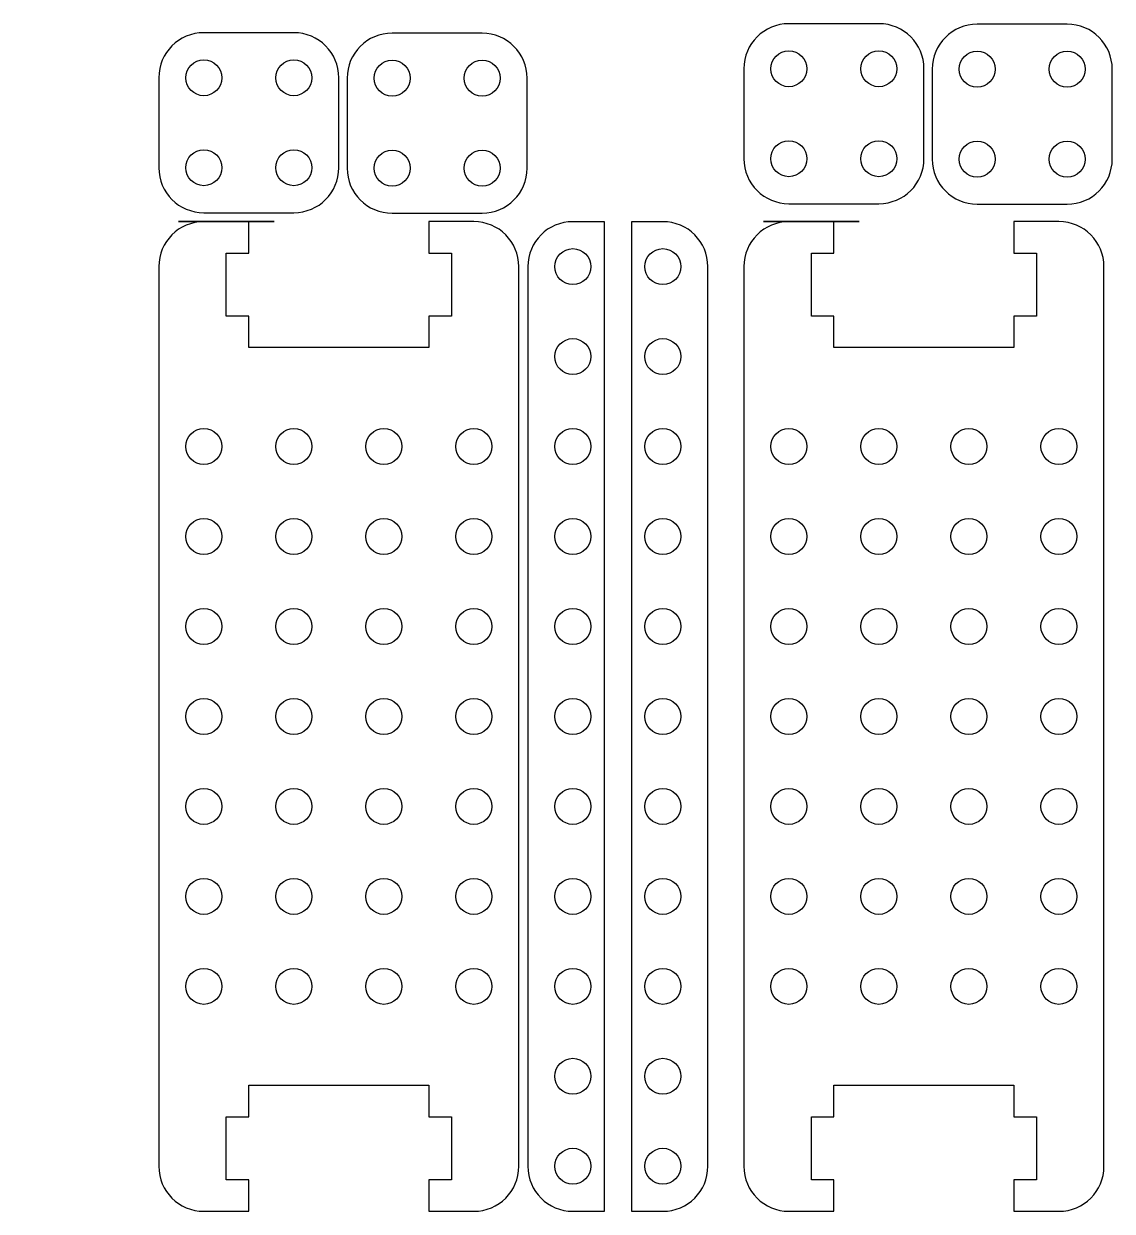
# Model space of a CAD drawing. Extents: x -15 to 771, y 0 to 274.
# Drawn here: x -15 to 105.9, y 0 to 132 of the extents above; entities that cross this region are included whole.
import ezdxf

# ---------------------------------------------------------------- set-up
doc = ezdxf.new("R2010")
doc.units = 0
doc.layers.add('Layer_1', color=7, linetype='CONTINUOUS')

msp = doc.modelspace()

# ---------------------------------------------------------------- linework, layer by layer
at = {"layer": 'Layer_1', "color": 7}
for points in [[(15.000024, 130.999997), (5.00001, 131.000008)], [(35.920353, 130.948153), (25.920339, 130.948164)], [(80.000012, 131.999998), (69.999998, 132.000009)], [(100.920364, 131.948154), (90.92035, 131.948165)], [(65.000011, 127.000002), (65.000008, 117.000008)], [(72.000011, 126.999993), (72.000011, 126.999993)], [(82.000014, 126.999993), (82.000014, 126.999993)], [(85.000013, 122.000026), (85.000013, 127.000002)], [(85.920363, 126.948158), (85.920363, 116.948164)], [(92.920366, 126.948149), (92.920366, 126.948149)], [(102.920366, 126.948149), (102.920366, 126.948149)], [(105.920365, 121.948182), (105.920365, 126.948158)], [(0.000023, 126.000001), (0.00002, 116.000007)], [(7.000023, 125.999992), (7.000023, 125.999992)], [(17.000025, 125.999992), (17.000025, 125.999992)], [(20.000025, 121.000026), (20.000025, 126.000001)], [(20.920352, 125.948157), (20.920352, 115.948163)], [(27.920355, 125.948148), (27.920355, 125.948148)], [(37.920354, 125.948148), (37.920354, 125.948148)], [(40.920354, 120.948181), (40.920354, 125.948157)], [(85.000013, 117.000036), (85.000013, 122.000026)], [(105.920365, 116.948192), (105.920365, 121.948182)], [(20.000025, 116.000036), (20.000025, 121.000026)], [(40.920354, 115.948191), (40.920354, 120.948181)], [(72.000011, 116.999993), (72.000011, 116.999993)], [(82.000011, 116.999993), (82.000011, 116.999993)], [(92.920363, 116.948149), (92.920363, 116.948149)], [(102.920366, 116.948149), (102.920366, 116.948149)], [(7.000023, 115.999992), (7.000023, 115.999992)], [(17.000023, 115.999992), (17.000023, 115.999992)], [(27.920352, 115.948148), (27.920352, 115.948148)], [(37.920354, 115.948148), (37.920354, 115.948148)], [(5.000007, 110.999989), (15.000024, 111.000017)], [(25.920339, 110.948145), (35.920353, 110.948173)], [(69.999995, 111.99999), (80.000012, 112.000018)], [(90.92035, 111.948146), (100.920364, 111.948174)], [(35.000012, 110.000017), (30.000011, 110.000017), (30.000011, 106.500009), (32.500011, 106.500009), (32.500011, 99.500004), (30.000011, 99.500004), (30.000011, 96.000002), (10.000011, 96.000002), (10.000011, 99.500004), (7.50001, 99.500004), (7.50001, 106.500009), (10.000014, 106.500009), (10.000011, 110.000017)], [(46.000001, 0.000005), (49.500031, 0.000005), (49.500031, 110.000002)], [(49.500031, 110.000002), (46.000015, 110.000002)], [(56.000004, 110.000002), (52.500025, 110.000002), (52.500025, 0.000005)], [(100.000012, 110.000017), (95.00001, 110.000017), (95.00001, 106.500009), (97.500011, 106.500009), (97.500011, 99.500004), (95.00001, 99.500004), (95.00001, 96.000002), (75.000011, 96.000002), (75.000011, 99.500004), (72.50001, 99.500004), (72.50001, 106.500009), (75.000014, 106.500009), (75.000011, 110.000017)], [(46.000019, 106.999995), (46.000019, 106.999995)], [(56.000019, 106.999995), (56.000019, 106.999995)], [(0.000014, 105.000001), (0, 4.999989)], [(40.000036, 4.999989), (40.000036, 105.000001)], [(41.000017, 105.000012), (41.000003, 4.999992)], [(61.000022, 4.999992), (61.000022, 105.000012)], [(65.000014, 105.000001), (65, 4.999989)], [(105.000036, 4.999989), (105.000036, 105.000001)], [(46.000019, 97.000015), (46.000019, 97.000015)], [(56.000019, 97.000015), (56.000019, 97.000015)], [(5.000016, 87.000006), (5.000016, 87.000006)], [(15.000016, 87.000006), (15.000016, 87.000006)], [(25.000016, 87.000003), (25.000016, 87.000003)], [(35.000016, 87.000003), (35.000016, 87.000003)], [(46.000019, 87.000006), (46.000019, 87.000006)], [(56.000019, 87.000006), (56.000019, 87.000006)], [(70.000016, 87.000006), (70.000016, 87.000006)], [(80.000016, 87.000006), (80.000016, 87.000006)], [(90.000016, 87.000003), (90.000016, 87.000003)], [(100.000015, 87.000003), (100.000015, 87.000003)], [(5.000016, 77.000004), (5.000016, 77.000004)], [(15.000016, 77.000004), (15.000016, 77.000004)], [(25.000016, 77.000001), (25.000016, 77.000001)], [(35.000016, 77.000001), (35.000016, 77.000001)], [(46.000019, 76.999998), (46.000019, 76.999998)], [(56.000019, 76.999998), (56.000019, 76.999998)], [(70.000016, 77.000004), (70.000016, 77.000004)], [(80.000016, 77.000004), (80.000016, 77.000004)], [(90.000016, 77.000001), (90.000016, 77.000001)], [(100.000015, 77.000001), (100.000015, 77.000001)], [(5.000016, 67.000004), (5.000016, 67.000004)], [(15.000016, 67.000004), (15.000016, 67.000004)], [(25.000016, 67.000001), (25.000016, 67.000001)], [(35.000016, 67.000001), (35.000016, 67.000001)], [(46.000019, 66.99999), (46.000019, 66.99999)], [(56.000019, 66.99999), (56.000019, 66.99999)], [(70.000016, 67.000004), (70.000016, 67.000004)], [(80.000016, 67.000004), (80.000016, 67.000004)], [(90.000016, 67.000001), (90.000016, 67.000001)], [(100.000015, 67.000001), (100.000015, 67.000001)], [(5.000016, 57.000004), (5.000016, 57.000004)], [(15.000016, 57.000004), (15.000016, 57.000004)], [(25.000016, 57.000001), (25.000016, 57.000001)], [(35.000016, 57.000001), (35.000016, 57.000001)], [(46.000019, 57.000004), (46.000019, 57.000004)], [(56.000019, 57.000004), (56.000019, 57.000004)], [(70.000016, 57.000004), (70.000016, 57.000004)], [(80.000016, 57.000004), (80.000016, 57.000004)], [(90.000016, 57.000001), (90.000016, 57.000001)], [(100.000015, 57.000001), (100.000015, 57.000001)], [(5.000016, 47.000004), (5.000016, 47.000004)], [(15.000016, 47.000004), (15.000016, 47.000004)], [(25.000016, 47.000002), (25.000016, 47.000002)], [(35.000016, 47.000002), (35.000016, 47.000002)], [(46.000019, 47.000004), (46.000019, 47.000004)], [(56.000019, 47.000004), (56.000019, 47.000004)], [(70.000016, 47.000004), (70.000016, 47.000004)], [(80.000016, 47.000004), (80.000016, 47.000004)], [(90.000016, 47.000002), (90.000016, 47.000002)], [(100.000015, 47.000002), (100.000015, 47.000002)], [(5.000016, 37.000005), (5.000016, 37.000005)], [(15.000016, 37.000005), (15.000016, 37.000005)], [(25.000016, 37.000002), (25.000016, 37.000002)], [(35.000016, 37.000002), (35.000016, 37.000002)], [(46.000019, 37.000005), (46.000019, 37.000005)], [(56.000019, 37.000005), (56.000019, 37.000005)], [(70.000016, 37.000005), (70.000016, 37.000005)], [(80.000016, 37.000005), (80.000016, 37.000005)], [(90.000016, 37.000002), (90.000016, 37.000002)], [(100.000015, 37.000002), (100.000015, 37.000002)], [(5.000016, 27.000008), (5.000016, 27.000008)], [(15.000016, 27.000008), (15.000016, 27.000008)], [(25.000016, 27.000008), (25.000016, 27.000008)], [(35.000016, 27.000008), (35.000016, 27.000008)], [(46.000019, 27.000008), (46.000019, 27.000008)], [(56.000019, 27.000008), (56.000019, 27.000008)], [(70.000016, 27.000008), (70.000016, 27.000008)], [(80.000016, 27.000008), (80.000016, 27.000008)], [(90.000016, 27.000008), (90.000016, 27.000008)], [(100.000015, 27.000008), (100.000015, 27.000008)], [(46.000019, 17.000008), (46.000019, 17.000008)], [(56.000019, 17.000008), (56.000019, 17.000008)], [(4.999998, 0.000002), (10.000011, 0.000002), (10.000014, 3.500003), (7.500013, 3.500003), (7.50001, 10.500004), (10.000014, 10.500004), (10.000014, 14.000002), (29.999988, 14.000002), (30.000011, 10.500004), (32.500011, 10.500004), (32.500011, 3.500003), (30.000011, 3.500003), (30.000016, 0.000002), (35.000012, 0.000002)], [(69.999998, 0.000002), (75.000011, 0.000002), (75.000014, 3.500003), (72.500013, 3.500003), (72.50001, 10.500004), (75.000014, 10.500004), (75.000014, 14.000002), (94.999988, 14.000002), (95.00001, 10.500004), (97.500011, 10.500004), (97.500011, 3.500003), (95.00001, 3.500003), (95.000016, 0.000002), (100.000012, 0.000002)], [(46.000019, 7.000008), (46.000019, 7.000008)], [(56.000019, 7.000008), (56.000019, 7.000008)], [(40.000036, 4.999989), (40.000036, 4.999989)], [(105.000036, 4.999989), (105.000036, 4.999989)], [(52.500025, 0.000005), (56.000004, 0.000005)]]:
    msp.add_lwpolyline(points, dxfattribs=at)
for points in [[(69.999998, 132.000009), (67.230001, 132.000012), (65.000011, 129.769994), (65.000011, 127.000002)], [(5.00001, 131.000008), (2.230013, 131.000011), (0.000023, 128.769993), (0.000023, 126.000001)], [(20.000025, 126.000001), (20.000025, 128.769982), (17.770021, 130.999994), (15.000024, 130.999997)], [(25.920339, 130.948164), (23.150342, 130.948167), (20.920352, 128.718149), (20.920352, 125.948157)], [(40.920354, 125.948157), (40.920354, 128.718137), (38.69035, 130.94815), (35.920353, 130.948153)], [(85.000013, 127.000002), (85.000013, 129.769982), (82.770009, 131.999995), (80.000012, 131.999998)], [(90.92035, 131.948165), (88.150353, 131.948168), (85.920363, 129.718149), (85.920363, 126.948158)], [(105.920365, 126.948158), (105.920365, 129.718138), (103.690361, 131.948151), (100.920364, 131.948154)], [(68.000011, 126.999993), (68.000011, 128.104563), (68.895442, 128.999993), (70.000011, 128.999993)], [(70.000011, 128.999993), (71.104581, 128.999993), (72.000011, 128.104563), (72.000011, 126.999993)], [(78.000014, 126.999993), (78.000014, 128.104563), (78.895444, 128.999993), (80.000014, 128.999993)], [(80.000014, 128.999993), (81.104583, 128.999993), (82.000014, 128.104563), (82.000014, 126.999993)], [(88.920366, 126.948149), (88.920366, 128.052718), (89.815796, 128.948148), (90.920366, 128.948148)], [(90.920366, 128.948148), (92.024935, 128.948148), (92.920366, 128.052718), (92.920366, 126.948149)], [(98.920365, 126.948149), (98.920365, 128.052718), (99.815796, 128.948148), (100.920366, 128.948148)], [(100.920366, 128.948148), (102.024935, 128.948148), (102.920366, 128.052718), (102.920366, 126.948149)], [(3.000023, 125.999992), (3.000023, 127.104562), (3.895453, 127.999992), (5.000023, 127.999992)], [(5.000023, 127.999992), (6.104592, 127.999992), (7.000023, 127.104562), (7.000023, 125.999992)], [(13.000025, 125.999992), (13.000025, 127.104562), (13.895456, 127.999992), (15.000025, 127.999992)], [(15.000025, 127.999992), (16.104595, 127.999992), (17.000025, 127.104562), (17.000025, 125.999992)], [(23.920355, 125.948148), (23.920355, 127.052718), (24.815785, 127.948148), (25.920355, 127.948148)], [(25.920355, 127.948148), (27.024924, 127.948148), (27.920355, 127.052718), (27.920355, 125.948148)], [(33.920354, 125.948148), (33.920354, 127.052718), (34.815785, 127.948148), (35.920354, 127.948148)], [(35.920354, 127.948148), (37.024924, 127.948148), (37.920354, 127.052718), (37.920354, 125.948148)], [(70.000011, 124.999993), (68.895442, 124.999993), (68.000011, 125.895423), (68.000011, 126.999993)], [(72.000011, 126.999993), (72.000011, 125.895423), (71.104581, 124.999993), (70.000011, 124.999993)], [(80.000014, 124.999993), (78.895444, 124.999993), (78.000014, 125.895423), (78.000014, 126.999993)], [(82.000014, 126.999993), (82.000014, 125.895423), (81.104583, 124.999993), (80.000014, 124.999993)], [(90.920366, 124.948149), (89.815796, 124.948149), (88.920366, 125.843579), (88.920366, 126.948149)], [(92.920366, 126.948149), (92.920366, 125.843579), (92.024935, 124.948149), (90.920366, 124.948149)], [(100.920366, 124.948149), (99.815796, 124.948149), (98.920365, 125.843579), (98.920365, 126.948149)], [(102.920366, 126.948149), (102.920366, 125.843579), (102.024935, 124.948149), (100.920366, 124.948149)], [(5.000023, 123.999992), (3.895453, 123.999992), (3.000023, 124.895422), (3.000023, 125.999992)], [(7.000023, 125.999992), (7.000023, 124.895422), (6.104592, 123.999992), (5.000023, 123.999992)], [(15.000025, 123.999992), (13.895456, 123.999992), (13.000025, 124.895422), (13.000025, 125.999992)], [(17.000025, 125.999992), (17.000025, 124.895422), (16.104595, 123.999992), (15.000025, 123.999992)], [(25.920355, 123.948148), (24.815785, 123.948148), (23.920355, 124.843578), (23.920355, 125.948148)], [(27.920355, 125.948148), (27.920355, 124.843578), (27.024924, 123.948148), (25.920355, 123.948148)], [(35.920354, 123.948148), (34.815785, 123.948148), (33.920354, 124.843578), (33.920354, 125.948148)], [(37.920354, 125.948148), (37.920354, 124.843578), (37.024924, 123.948148), (35.920354, 123.948148)], [(68.000011, 116.999993), (68.000011, 118.104563), (68.895442, 118.999993), (70.000011, 118.999993)], [(70.000011, 118.999993), (71.104581, 118.999993), (72.000011, 118.104563), (72.000011, 116.999993)], [(78.000011, 116.999993), (78.000011, 118.104563), (78.895442, 118.999993), (80.000011, 118.999993)], [(80.000011, 118.999993), (81.104581, 118.999993), (82.000011, 118.104563), (82.000011, 116.999993)], [(88.920363, 116.948149), (88.920363, 118.052719), (89.815793, 118.948149), (90.920363, 118.948149)], [(90.920363, 118.948149), (92.024932, 118.948149), (92.920363, 118.052719), (92.920363, 116.948149)], [(98.920365, 116.948149), (98.920365, 118.052719), (99.815796, 118.948149), (100.920366, 118.948149)], [(100.920366, 118.948149), (102.024935, 118.948149), (102.920366, 118.052719), (102.920366, 116.948149)], [(3.000023, 115.999992), (3.000023, 117.104562), (3.895453, 117.999992), (5.000023, 117.999992)], [(5.000023, 117.999992), (6.104592, 117.999992), (7.000023, 117.104562), (7.000023, 115.999992)], [(13.000023, 115.999992), (13.000023, 117.104562), (13.895453, 117.999992), (15.000023, 117.999992)], [(15.000023, 117.999992), (16.104592, 117.999992), (17.000023, 117.104562), (17.000023, 115.999992)], [(23.920352, 115.948148), (23.920352, 117.052718), (24.815782, 117.948148), (25.920352, 117.948148)], [(25.920352, 117.948148), (27.024921, 117.948148), (27.920352, 117.052718), (27.920352, 115.948148)], [(33.920354, 115.948148), (33.920354, 117.052718), (34.815785, 117.948148), (35.920354, 117.948148)], [(35.920354, 117.948148), (37.024924, 117.948148), (37.920354, 117.052718), (37.920354, 115.948148)], [(65.000008, 117.000008), (65.000008, 114.229997), (67.229998, 111.99999), (69.999995, 111.99999)], [(70.000011, 114.999993), (68.895442, 114.999993), (68.000011, 115.895423), (68.000011, 116.999993)], [(72.000011, 116.999993), (72.000011, 115.895423), (71.104581, 114.999993), (70.000011, 114.999993)], [(80.000011, 114.999993), (78.895442, 114.999993), (78.000011, 115.895423), (78.000011, 116.999993)], [(82.000011, 116.999993), (82.000011, 115.895423), (81.104581, 114.999993), (80.000011, 114.999993)], [(80.000012, 112.000018), (82.770009, 112.000018), (85.000013, 114.230054), (85.000013, 117.000036)], [(85.920363, 116.948164), (85.920363, 114.178153), (88.150353, 111.948146), (90.92035, 111.948146)], [(90.920363, 114.948149), (89.815793, 114.948149), (88.920363, 115.843579), (88.920363, 116.948149)], [(92.920363, 116.948149), (92.920363, 115.843579), (92.024932, 114.948149), (90.920363, 114.948149)], [(100.920366, 114.948149), (99.815796, 114.948149), (98.920365, 115.843579), (98.920365, 116.948149)], [(100.920364, 111.948174), (103.690361, 111.948174), (105.920365, 114.178209), (105.920365, 116.948192)], [(102.920366, 116.948149), (102.920366, 115.843579), (102.024935, 114.948149), (100.920366, 114.948149)], [(0.00002, 116.000007), (0.00002, 113.229996), (2.23001, 110.999989), (5.000007, 110.999989)], [(5.000023, 113.999992), (3.895453, 113.999992), (3.000023, 114.895423), (3.000023, 115.999992)], [(7.000023, 115.999992), (7.000023, 114.895423), (6.104592, 113.999992), (5.000023, 113.999992)], [(15.000023, 113.999992), (13.895453, 113.999992), (13.000023, 114.895423), (13.000023, 115.999992)], [(17.000023, 115.999992), (17.000023, 114.895423), (16.104592, 113.999992), (15.000023, 113.999992)], [(15.000024, 111.000017), (17.770021, 111.000017), (20.000025, 113.230053), (20.000025, 116.000036)], [(20.920352, 115.948163), (20.920352, 113.178152), (23.150342, 110.948145), (25.920339, 110.948145)], [(25.920352, 113.948148), (24.815782, 113.948148), (23.920352, 114.843578), (23.920352, 115.948148)], [(27.920352, 115.948148), (27.920352, 114.843578), (27.024921, 113.948148), (25.920352, 113.948148)], [(35.920354, 113.948148), (34.815785, 113.948148), (33.920354, 114.843578), (33.920354, 115.948148)], [(35.920353, 110.948173), (38.69035, 110.948173), (40.920354, 113.178208), (40.920354, 115.948191)], [(37.920354, 115.948148), (37.920354, 114.843578), (37.024924, 113.948148), (35.920354, 113.948148)], [(10.000011, 110.000017), (-14.999993, 110.000017), (30.000016, 110.000017), (5.000013, 110.000017)], [(5.000013, 110.000017), (2.23003, 110.000017), (0.000014, 107.770009), (0.000014, 105.000001)], [(40.000036, 105.000001), (40.000036, 107.770009), (37.77, 110.000017), (35.000012, 110.000017)], [(46.000015, 110.000002), (43.230032, 110.000002), (41.000017, 107.769995), (41.000017, 105.000012)], [(75.000011, 110.000017), (50.000007, 110.000017), (95.000016, 110.000017), (70.000012, 110.000017)], [(61.000022, 105.000012), (61.00005, 107.769995), (58.769987, 110.000002), (56.000004, 110.000002)], [(70.000012, 110.000017), (67.23003, 110.000017), (65.000014, 107.770009), (65.000014, 105.000001)], [(105.000036, 105.000001), (105.000036, 107.770009), (102.77, 110.000017), (100.000012, 110.000017)], [(44.000019, 104.999995), (44.000019, 106.104564), (44.895449, 106.999995), (46.000019, 106.999995)], [(46.000019, 106.999995), (47.104589, 106.999995), (48.000019, 106.104564), (48.000019, 104.999995)], [(54.000019, 104.999995), (54.000019, 106.104564), (54.895449, 106.999995), (56.000019, 106.999995)], [(56.000019, 106.999995), (57.104589, 106.999995), (58.000019, 106.104564), (58.000019, 104.999995)], [(46.000019, 102.999994), (44.895449, 102.999994), (44.000019, 103.895425), (44.000019, 104.999995)], [(48.000019, 104.999995), (48.000019, 103.895425), (47.104589, 102.999994), (46.000019, 102.999994)], [(56.000019, 102.999994), (54.895449, 102.999994), (54.000019, 103.895425), (54.000019, 104.999995)], [(58.000019, 104.999995), (58.000019, 103.895425), (57.104589, 102.999994), (56.000019, 102.999994)], [(44.000019, 95.000015), (44.000019, 96.104584), (44.895449, 97.000015), (46.000019, 97.000015)], [(46.000019, 97.000015), (47.104589, 97.000015), (48.000019, 96.104584), (48.000019, 95.000015)], [(54.000019, 95.000015), (54.000019, 96.104584), (54.895449, 97.000015), (56.000019, 97.000015)], [(56.000019, 97.000015), (57.104589, 97.000015), (58.000019, 96.104584), (58.000019, 95.000015)], [(46.000019, 93.000014), (44.895449, 93.000014), (44.000019, 93.895445), (44.000019, 95.000015)], [(48.000019, 95.000015), (48.000019, 93.895445), (47.104589, 93.000014), (46.000019, 93.000014)], [(56.000019, 93.000014), (54.895449, 93.000014), (54.000019, 93.895445), (54.000019, 95.000015)], [(58.000019, 95.000015), (58.000019, 93.895445), (57.104589, 93.000014), (56.000019, 93.000014)], [(3.000017, 85.000006), (3.000017, 86.104576), (3.895447, 87.000006), (5.000016, 87.000006)], [(5.000016, 87.000006), (6.104586, 87.000006), (7.000016, 86.104576), (7.000016, 85.000006)], [(13.000016, 85.000006), (13.000016, 86.104576), (13.895446, 87.000006), (15.000016, 87.000006)], [(15.000016, 87.000006), (16.104586, 87.000006), (17.000016, 86.104576), (17.000016, 85.000006)], [(23.000016, 85.000003), (23.000016, 86.104573), (23.895446, 87.000003), (25.000016, 87.000003)], [(25.000016, 87.000003), (26.104586, 87.000003), (27.000016, 86.104573), (27.000016, 85.000003)], [(33.000016, 85.000003), (33.000016, 86.104573), (33.895446, 87.000003), (35.000016, 87.000003)], [(35.000016, 87.000003), (36.104585, 87.000003), (37.000016, 86.104573), (37.000016, 85.000003)], [(44.000019, 85.000006), (44.000019, 86.104576), (44.895449, 87.000006), (46.000019, 87.000006)], [(46.000019, 87.000006), (47.104589, 87.000006), (48.000019, 86.104576), (48.000019, 85.000006)], [(54.000019, 85.000006), (54.000019, 86.104576), (54.895449, 87.000006), (56.000019, 87.000006)], [(56.000019, 87.000006), (57.104589, 87.000006), (58.000019, 86.104576), (58.000019, 85.000006)], [(68.000016, 85.000006), (68.000016, 86.104576), (68.895446, 87.000006), (70.000016, 87.000006)], [(70.000016, 87.000006), (71.104586, 87.000006), (72.000016, 86.104576), (72.000016, 85.000006)], [(78.000016, 85.000006), (78.000016, 86.104576), (78.895446, 87.000006), (80.000016, 87.000006)], [(80.000016, 87.000006), (81.104586, 87.000006), (82.000016, 86.104576), (82.000016, 85.000006)], [(88.000016, 85.000003), (88.000016, 86.104573), (88.895446, 87.000003), (90.000016, 87.000003)], [(90.000016, 87.000003), (91.104585, 87.000003), (92.000016, 86.104573), (92.000016, 85.000003)], [(98.000016, 85.000003), (98.000016, 86.104573), (98.895446, 87.000003), (100.000015, 87.000003)], [(100.000015, 87.000003), (101.104585, 87.000003), (102.000015, 86.104573), (102.000015, 85.000003)], [(5.000016, 83.000006), (3.895447, 83.000006), (3.000017, 83.895437), (3.000017, 85.000006)], [(7.000016, 85.000006), (7.000016, 83.895437), (6.104586, 83.000006), (5.000016, 83.000006)], [(15.000016, 83.000006), (13.895446, 83.000006), (13.000016, 83.895437), (13.000016, 85.000006)], [(17.000016, 85.000006), (17.000016, 83.895437), (16.104586, 83.000006), (15.000016, 83.000006)], [(25.000016, 83.000003), (23.895446, 83.000003), (23.000016, 83.895434), (23.000016, 85.000003)], [(27.000016, 85.000003), (27.000016, 83.895434), (26.104586, 83.000003), (25.000016, 83.000003)], [(35.000016, 83.000003), (33.895446, 83.000003), (33.000016, 83.895434), (33.000016, 85.000003)], [(37.000016, 85.000003), (37.000016, 83.895434), (36.104585, 83.000003), (35.000016, 83.000003)], [(46.000019, 83.000006), (44.895449, 83.000006), (44.000019, 83.895437), (44.000019, 85.000006)], [(48.000019, 85.000006), (48.000019, 83.895437), (47.104589, 83.000006), (46.000019, 83.000006)], [(56.000019, 83.000006), (54.895449, 83.000006), (54.000019, 83.895437), (54.000019, 85.000006)], [(58.000019, 85.000006), (58.000019, 83.895437), (57.104589, 83.000006), (56.000019, 83.000006)], [(70.000016, 83.000006), (68.895446, 83.000006), (68.000016, 83.895437), (68.000016, 85.000006)], [(72.000016, 85.000006), (72.000016, 83.895437), (71.104586, 83.000006), (70.000016, 83.000006)], [(80.000016, 83.000006), (78.895446, 83.000006), (78.000016, 83.895437), (78.000016, 85.000006)], [(82.000016, 85.000006), (82.000016, 83.895437), (81.104586, 83.000006), (80.000016, 83.000006)], [(90.000016, 83.000003), (88.895446, 83.000003), (88.000016, 83.895434), (88.000016, 85.000003)], [(92.000016, 85.000003), (92.000016, 83.895434), (91.104585, 83.000003), (90.000016, 83.000003)], [(100.000015, 83.000003), (98.895446, 83.000003), (98.000016, 83.895434), (98.000016, 85.000003)], [(102.000015, 85.000003), (102.000015, 83.895434), (101.104585, 83.000003), (100.000015, 83.000003)], [(3.000017, 75.000004), (3.000017, 76.104573), (3.895447, 77.000004), (5.000016, 77.000004)], [(5.000016, 77.000004), (6.104586, 77.000004), (7.000016, 76.104573), (7.000016, 75.000004)], [(13.000016, 75.000004), (13.000016, 76.104573), (13.895446, 77.000004), (15.000016, 77.000004)], [(15.000016, 77.000004), (16.104586, 77.000004), (17.000016, 76.104573), (17.000016, 75.000004)], [(23.000016, 75.000001), (23.000016, 76.10457), (23.895446, 77.000001), (25.000016, 77.000001)], [(25.000016, 77.000001), (26.104586, 77.000001), (27.000016, 76.10457), (27.000016, 75.000001)], [(33.000016, 75.000001), (33.000016, 76.10457), (33.895446, 77.000001), (35.000016, 77.000001)], [(35.000016, 77.000001), (36.104585, 77.000001), (37.000016, 76.10457), (37.000016, 75.000001)], [(44.000019, 74.999998), (44.000019, 76.104567), (44.895449, 76.999998), (46.000019, 76.999998)], [(46.000019, 76.999998), (47.104589, 76.999998), (48.000019, 76.104567), (48.000019, 74.999998)], [(54.000019, 74.999998), (54.000019, 76.104567), (54.895449, 76.999998), (56.000019, 76.999998)], [(56.000019, 76.999998), (57.104589, 76.999998), (58.000019, 76.104567), (58.000019, 74.999998)], [(68.000016, 75.000004), (68.000016, 76.104573), (68.895446, 77.000004), (70.000016, 77.000004)], [(70.000016, 77.000004), (71.104586, 77.000004), (72.000016, 76.104573), (72.000016, 75.000004)], [(78.000016, 75.000004), (78.000016, 76.104573), (78.895446, 77.000004), (80.000016, 77.000004)], [(80.000016, 77.000004), (81.104586, 77.000004), (82.000016, 76.104573), (82.000016, 75.000004)], [(88.000016, 75.000001), (88.000016, 76.10457), (88.895446, 77.000001), (90.000016, 77.000001)], [(90.000016, 77.000001), (91.104585, 77.000001), (92.000016, 76.10457), (92.000016, 75.000001)], [(98.000016, 75.000001), (98.000016, 76.10457), (98.895446, 77.000001), (100.000015, 77.000001)], [(100.000015, 77.000001), (101.104585, 77.000001), (102.000015, 76.10457), (102.000015, 75.000001)], [(5.000016, 73.000004), (3.895447, 73.000004), (3.000017, 73.895434), (3.000017, 75.000004)], [(7.000016, 75.000004), (7.000016, 73.895434), (6.104586, 73.000004), (5.000016, 73.000004)], [(15.000016, 73.000004), (13.895446, 73.000004), (13.000016, 73.895434), (13.000016, 75.000004)], [(17.000016, 75.000004), (17.000016, 73.895434), (16.104586, 73.000004), (15.000016, 73.000004)], [(25.000016, 73.000001), (23.895446, 73.000001), (23.000016, 73.895431), (23.000016, 75.000001)], [(27.000016, 75.000001), (27.000016, 73.895431), (26.104586, 73.000001), (25.000016, 73.000001)], [(35.000016, 73.000001), (33.895446, 73.000001), (33.000016, 73.895431), (33.000016, 75.000001)], [(37.000016, 75.000001), (37.000016, 73.895431), (36.104585, 73.000001), (35.000016, 73.000001)], [(46.000019, 72.999998), (44.895449, 72.999998), (44.000019, 73.895429), (44.000019, 74.999998)], [(48.000019, 74.999998), (48.000019, 73.895429), (47.104589, 72.999998), (46.000019, 72.999998)], [(56.000019, 72.999998), (54.895449, 72.999998), (54.000019, 73.895429), (54.000019, 74.999998)], [(58.000019, 74.999998), (58.000019, 73.895429), (57.104589, 72.999998), (56.000019, 72.999998)], [(70.000016, 73.000004), (68.895446, 73.000004), (68.000016, 73.895434), (68.000016, 75.000004)], [(72.000016, 75.000004), (72.000016, 73.895434), (71.104586, 73.000004), (70.000016, 73.000004)], [(80.000016, 73.000004), (78.895446, 73.000004), (78.000016, 73.895434), (78.000016, 75.000004)], [(82.000016, 75.000004), (82.000016, 73.895434), (81.104586, 73.000004), (80.000016, 73.000004)], [(90.000016, 73.000001), (88.895446, 73.000001), (88.000016, 73.895431), (88.000016, 75.000001)], [(92.000016, 75.000001), (92.000016, 73.895431), (91.104585, 73.000001), (90.000016, 73.000001)], [(100.000015, 73.000001), (98.895446, 73.000001), (98.000016, 73.895431), (98.000016, 75.000001)], [(102.000015, 75.000001), (102.000015, 73.895431), (101.104585, 73.000001), (100.000015, 73.000001)], [(3.000017, 65.000004), (3.000017, 66.104573), (3.895447, 67.000004), (5.000016, 67.000004)], [(5.000016, 67.000004), (6.104586, 67.000004), (7.000016, 66.104573), (7.000016, 65.000004)], [(13.000016, 65.000004), (13.000016, 66.104573), (13.895446, 67.000004), (15.000016, 67.000004)], [(15.000016, 67.000004), (16.104586, 67.000004), (17.000016, 66.104573), (17.000016, 65.000004)], [(23.000016, 65.000001), (23.000016, 66.104571), (23.895446, 67.000001), (25.000016, 67.000001)], [(25.000016, 67.000001), (26.104586, 67.000001), (27.000016, 66.104571), (27.000016, 65.000001)], [(33.000016, 65.000001), (33.000016, 66.104571), (33.895446, 67.000001), (35.000016, 67.000001)], [(35.000016, 67.000001), (36.104585, 67.000001), (37.000016, 66.104571), (37.000016, 65.000001)], [(44.000019, 64.99999), (44.000019, 66.104559), (44.895449, 66.99999), (46.000019, 66.99999)], [(46.000019, 66.99999), (47.104589, 66.99999), (48.000019, 66.104559), (48.000019, 64.99999)], [(54.000019, 64.99999), (54.000019, 66.104559), (54.895449, 66.99999), (56.000019, 66.99999)], [(56.000019, 66.99999), (57.104589, 66.99999), (58.000019, 66.104559), (58.000019, 64.99999)], [(68.000016, 65.000004), (68.000016, 66.104573), (68.895446, 67.000004), (70.000016, 67.000004)], [(70.000016, 67.000004), (71.104586, 67.000004), (72.000016, 66.104573), (72.000016, 65.000004)], [(78.000016, 65.000004), (78.000016, 66.104573), (78.895446, 67.000004), (80.000016, 67.000004)], [(80.000016, 67.000004), (81.104586, 67.000004), (82.000016, 66.104573), (82.000016, 65.000004)], [(88.000016, 65.000001), (88.000016, 66.104571), (88.895446, 67.000001), (90.000016, 67.000001)], [(90.000016, 67.000001), (91.104585, 67.000001), (92.000016, 66.104571), (92.000016, 65.000001)], [(98.000016, 65.000001), (98.000016, 66.104571), (98.895446, 67.000001), (100.000015, 67.000001)], [(100.000015, 67.000001), (101.104585, 67.000001), (102.000015, 66.104571), (102.000015, 65.000001)], [(5.000016, 63.000004), (3.895447, 63.000004), (3.000017, 63.895434), (3.000017, 65.000004)], [(7.000016, 65.000004), (7.000016, 63.895434), (6.104586, 63.000004), (5.000016, 63.000004)], [(15.000016, 63.000004), (13.895446, 63.000004), (13.000016, 63.895434), (13.000016, 65.000004)], [(17.000016, 65.000004), (17.000016, 63.895434), (16.104586, 63.000004), (15.000016, 63.000004)], [(25.000016, 63.000001), (23.895446, 63.000001), (23.000016, 63.895432), (23.000016, 65.000001)], [(27.000016, 65.000001), (27.000016, 63.895432), (26.104586, 63.000001), (25.000016, 63.000001)], [(35.000016, 63.000001), (33.895446, 63.000001), (33.000016, 63.895432), (33.000016, 65.000001)], [(37.000016, 65.000001), (37.000016, 63.895432), (36.104585, 63.000001), (35.000016, 63.000001)], [(46.000019, 62.99999), (44.895449, 62.99999), (44.000019, 63.89542), (44.000019, 64.99999)], [(48.000019, 64.99999), (48.000019, 63.89542), (47.104589, 62.99999), (46.000019, 62.99999)], [(56.000019, 62.99999), (54.895449, 62.99999), (54.000019, 63.89542), (54.000019, 64.99999)], [(58.000019, 64.99999), (58.000019, 63.89542), (57.104589, 62.99999), (56.000019, 62.99999)], [(70.000016, 63.000004), (68.895446, 63.000004), (68.000016, 63.895434), (68.000016, 65.000004)], [(72.000016, 65.000004), (72.000016, 63.895434), (71.104586, 63.000004), (70.000016, 63.000004)], [(80.000016, 63.000004), (78.895446, 63.000004), (78.000016, 63.895434), (78.000016, 65.000004)], [(82.000016, 65.000004), (82.000016, 63.895434), (81.104586, 63.000004), (80.000016, 63.000004)], [(90.000016, 63.000001), (88.895446, 63.000001), (88.000016, 63.895432), (88.000016, 65.000001)], [(92.000016, 65.000001), (92.000016, 63.895432), (91.104585, 63.000001), (90.000016, 63.000001)], [(100.000015, 63.000001), (98.895446, 63.000001), (98.000016, 63.895432), (98.000016, 65.000001)], [(102.000015, 65.000001), (102.000015, 63.895432), (101.104585, 63.000001), (100.000015, 63.000001)], [(3.000017, 55.000004), (3.000017, 56.104574), (3.895447, 57.000004), (5.000016, 57.000004)], [(5.000016, 57.000004), (6.104586, 57.000004), (7.000016, 56.104574), (7.000016, 55.000004)], [(13.000016, 55.000004), (13.000016, 56.104574), (13.895446, 57.000004), (15.000016, 57.000004)], [(15.000016, 57.000004), (16.104586, 57.000004), (17.000016, 56.104574), (17.000016, 55.000004)], [(23.000016, 55.000001), (23.000016, 56.104571), (23.895446, 57.000001), (25.000016, 57.000001)], [(25.000016, 57.000001), (26.104586, 57.000001), (27.000016, 56.104571), (27.000016, 55.000001)], [(33.000016, 55.000001), (33.000016, 56.104571), (33.895446, 57.000001), (35.000016, 57.000001)], [(35.000016, 57.000001), (36.104585, 57.000001), (37.000016, 56.104571), (37.000016, 55.000001)], [(44.000019, 55.000004), (44.000019, 56.104574), (44.895449, 57.000004), (46.000019, 57.000004)], [(46.000019, 57.000004), (47.104589, 57.000004), (48.000019, 56.104574), (48.000019, 55.000004)], [(54.000019, 55.000004), (54.000019, 56.104574), (54.895449, 57.000004), (56.000019, 57.000004)], [(56.000019, 57.000004), (57.104589, 57.000004), (58.000019, 56.104574), (58.000019, 55.000004)], [(68.000016, 55.000004), (68.000016, 56.104574), (68.895446, 57.000004), (70.000016, 57.000004)], [(70.000016, 57.000004), (71.104586, 57.000004), (72.000016, 56.104574), (72.000016, 55.000004)], [(78.000016, 55.000004), (78.000016, 56.104574), (78.895446, 57.000004), (80.000016, 57.000004)], [(80.000016, 57.000004), (81.104586, 57.000004), (82.000016, 56.104574), (82.000016, 55.000004)], [(88.000016, 55.000001), (88.000016, 56.104571), (88.895446, 57.000001), (90.000016, 57.000001)], [(90.000016, 57.000001), (91.104585, 57.000001), (92.000016, 56.104571), (92.000016, 55.000001)], [(98.000016, 55.000001), (98.000016, 56.104571), (98.895446, 57.000001), (100.000015, 57.000001)], [(100.000015, 57.000001), (101.104585, 57.000001), (102.000015, 56.104571), (102.000015, 55.000001)], [(5.000016, 53.000004), (3.895447, 53.000004), (3.000017, 53.895435), (3.000017, 55.000004)], [(7.000016, 55.000004), (7.000016, 53.895435), (6.104586, 53.000004), (5.000016, 53.000004)], [(15.000016, 53.000004), (13.895446, 53.000004), (13.000016, 53.895435), (13.000016, 55.000004)], [(17.000016, 55.000004), (17.000016, 53.895435), (16.104586, 53.000004), (15.000016, 53.000004)], [(25.000016, 53.000001), (23.895446, 53.000001), (23.000016, 53.895432), (23.000016, 55.000001)], [(27.000016, 55.000001), (27.000016, 53.895432), (26.104586, 53.000001), (25.000016, 53.000001)], [(35.000016, 53.000001), (33.895446, 53.000001), (33.000016, 53.895432), (33.000016, 55.000001)], [(37.000016, 55.000001), (37.000016, 53.895432), (36.104585, 53.000001), (35.000016, 53.000001)], [(46.000019, 53.000004), (44.895449, 53.000004), (44.000019, 53.895435), (44.000019, 55.000004)], [(48.000019, 55.000004), (48.000019, 53.895435), (47.104589, 53.000004), (46.000019, 53.000004)], [(56.000019, 53.000004), (54.895449, 53.000004), (54.000019, 53.895435), (54.000019, 55.000004)], [(58.000019, 55.000004), (58.000019, 53.895435), (57.104589, 53.000004), (56.000019, 53.000004)], [(70.000016, 53.000004), (68.895446, 53.000004), (68.000016, 53.895435), (68.000016, 55.000004)], [(72.000016, 55.000004), (72.000016, 53.895435), (71.104586, 53.000004), (70.000016, 53.000004)], [(80.000016, 53.000004), (78.895446, 53.000004), (78.000016, 53.895435), (78.000016, 55.000004)], [(82.000016, 55.000004), (82.000016, 53.895435), (81.104586, 53.000004), (80.000016, 53.000004)], [(90.000016, 53.000001), (88.895446, 53.000001), (88.000016, 53.895432), (88.000016, 55.000001)], [(92.000016, 55.000001), (92.000016, 53.895432), (91.104585, 53.000001), (90.000016, 53.000001)], [(100.000015, 53.000001), (98.895446, 53.000001), (98.000016, 53.895432), (98.000016, 55.000001)], [(102.000015, 55.000001), (102.000015, 53.895432), (101.104585, 53.000001), (100.000015, 53.000001)], [(3.000017, 45.000004), (3.000017, 46.104574), (3.895447, 47.000004), (5.000016, 47.000004)], [(5.000016, 47.000004), (6.104586, 47.000004), (7.000016, 46.104574), (7.000016, 45.000004)], [(13.000016, 45.000004), (13.000016, 46.104574), (13.895446, 47.000004), (15.000016, 47.000004)], [(15.000016, 47.000004), (16.104586, 47.000004), (17.000016, 46.104574), (17.000016, 45.000004)], [(23.000016, 45.000002), (23.000016, 46.104571), (23.895446, 47.000002), (25.000016, 47.000002)], [(25.000016, 47.000002), (26.104586, 47.000002), (27.000016, 46.104571), (27.000016, 45.000002)], [(33.000016, 45.000002), (33.000016, 46.104571), (33.895446, 47.000002), (35.000016, 47.000002)], [(35.000016, 47.000002), (36.104585, 47.000002), (37.000016, 46.104571), (37.000016, 45.000002)], [(44.000019, 45.000004), (44.000019, 46.104574), (44.895449, 47.000004), (46.000019, 47.000004)], [(46.000019, 47.000004), (47.104589, 47.000004), (48.000019, 46.104574), (48.000019, 45.000004)], [(54.000019, 45.000004), (54.000019, 46.104574), (54.895449, 47.000004), (56.000019, 47.000004)], [(56.000019, 47.000004), (57.104589, 47.000004), (58.000019, 46.104574), (58.000019, 45.000004)], [(68.000016, 45.000004), (68.000016, 46.104574), (68.895446, 47.000004), (70.000016, 47.000004)], [(70.000016, 47.000004), (71.104586, 47.000004), (72.000016, 46.104574), (72.000016, 45.000004)], [(78.000016, 45.000004), (78.000016, 46.104574), (78.895446, 47.000004), (80.000016, 47.000004)], [(80.000016, 47.000004), (81.104586, 47.000004), (82.000016, 46.104574), (82.000016, 45.000004)], [(88.000016, 45.000002), (88.000016, 46.104571), (88.895446, 47.000002), (90.000016, 47.000002)], [(90.000016, 47.000002), (91.104585, 47.000002), (92.000016, 46.104571), (92.000016, 45.000002)], [(98.000016, 45.000002), (98.000016, 46.104571), (98.895446, 47.000002), (100.000015, 47.000002)], [(100.000015, 47.000002), (101.104585, 47.000002), (102.000015, 46.104571), (102.000015, 45.000002)], [(5.000016, 43.000004), (3.895447, 43.000004), (3.000017, 43.895435), (3.000017, 45.000004)], [(7.000016, 45.000004), (7.000016, 43.895435), (6.104586, 43.000004), (5.000016, 43.000004)], [(15.000016, 43.000004), (13.895446, 43.000004), (13.000016, 43.895435), (13.000016, 45.000004)], [(17.000016, 45.000004), (17.000016, 43.895435), (16.104586, 43.000004), (15.000016, 43.000004)], [(25.000016, 43.000002), (23.895446, 43.000002), (23.000016, 43.895432), (23.000016, 45.000002)], [(27.000016, 45.000002), (27.000016, 43.895432), (26.104586, 43.000002), (25.000016, 43.000002)], [(35.000016, 43.000002), (33.895446, 43.000002), (33.000016, 43.895432), (33.000016, 45.000002)], [(37.000016, 45.000002), (37.000016, 43.895432), (36.104585, 43.000002), (35.000016, 43.000002)], [(46.000019, 43.000004), (44.895449, 43.000004), (44.000019, 43.895435), (44.000019, 45.000004)], [(48.000019, 45.000004), (48.000019, 43.895435), (47.104589, 43.000004), (46.000019, 43.000004)], [(56.000019, 43.000004), (54.895449, 43.000004), (54.000019, 43.895435), (54.000019, 45.000004)], [(58.000019, 45.000004), (58.000019, 43.895435), (57.104589, 43.000004), (56.000019, 43.000004)], [(70.000016, 43.000004), (68.895446, 43.000004), (68.000016, 43.895435), (68.000016, 45.000004)], [(72.000016, 45.000004), (72.000016, 43.895435), (71.104586, 43.000004), (70.000016, 43.000004)], [(80.000016, 43.000004), (78.895446, 43.000004), (78.000016, 43.895435), (78.000016, 45.000004)], [(82.000016, 45.000004), (82.000016, 43.895435), (81.104586, 43.000004), (80.000016, 43.000004)], [(90.000016, 43.000002), (88.895446, 43.000002), (88.000016, 43.895432), (88.000016, 45.000002)], [(92.000016, 45.000002), (92.000016, 43.895432), (91.104585, 43.000002), (90.000016, 43.000002)], [(100.000015, 43.000002), (98.895446, 43.000002), (98.000016, 43.895432), (98.000016, 45.000002)], [(102.000015, 45.000002), (102.000015, 43.895432), (101.104585, 43.000002), (100.000015, 43.000002)], [(3.000017, 35.000005), (3.000017, 36.104574), (3.895447, 37.000005), (5.000016, 37.000005)], [(5.000016, 37.000005), (6.104586, 37.000005), (7.000016, 36.104574), (7.000016, 35.000005)], [(13.000016, 35.000005), (13.000016, 36.104574), (13.895446, 37.000005), (15.000016, 37.000005)], [(15.000016, 37.000005), (16.104586, 37.000005), (17.000016, 36.104574), (17.000016, 35.000005)], [(23.000016, 35.000002), (23.000016, 36.104571), (23.895446, 37.000002), (25.000016, 37.000002)], [(25.000016, 37.000002), (26.104586, 37.000002), (27.000016, 36.104571), (27.000016, 35.000002)], [(33.000016, 35.000002), (33.000016, 36.104571), (33.895446, 37.000002), (35.000016, 37.000002)], [(35.000016, 37.000002), (36.104585, 37.000002), (37.000016, 36.104571), (37.000016, 35.000002)], [(44.000019, 35.000005), (44.000019, 36.104574), (44.895449, 37.000005), (46.000019, 37.000005)], [(46.000019, 37.000005), (47.104589, 37.000005), (48.000019, 36.104574), (48.000019, 35.000005)], [(54.000019, 35.000005), (54.000019, 36.104574), (54.895449, 37.000005), (56.000019, 37.000005)], [(56.000019, 37.000005), (57.104589, 37.000005), (58.000019, 36.104574), (58.000019, 35.000005)], [(68.000016, 35.000005), (68.000016, 36.104574), (68.895446, 37.000005), (70.000016, 37.000005)], [(70.000016, 37.000005), (71.104586, 37.000005), (72.000016, 36.104574), (72.000016, 35.000005)], [(78.000016, 35.000005), (78.000016, 36.104574), (78.895446, 37.000005), (80.000016, 37.000005)], [(80.000016, 37.000005), (81.104586, 37.000005), (82.000016, 36.104574), (82.000016, 35.000005)], [(88.000016, 35.000002), (88.000016, 36.104571), (88.895446, 37.000002), (90.000016, 37.000002)], [(90.000016, 37.000002), (91.104585, 37.000002), (92.000016, 36.104571), (92.000016, 35.000002)], [(98.000016, 35.000002), (98.000016, 36.104571), (98.895446, 37.000002), (100.000015, 37.000002)], [(100.000015, 37.000002), (101.104585, 37.000002), (102.000015, 36.104571), (102.000015, 35.000002)], [(5.000016, 33.000005), (3.895447, 33.000005), (3.000017, 33.895435), (3.000017, 35.000005)], [(7.000016, 35.000005), (7.000016, 33.895435), (6.104586, 33.000005), (5.000016, 33.000005)], [(15.000016, 33.000005), (13.895446, 33.000005), (13.000016, 33.895435), (13.000016, 35.000005)], [(17.000016, 35.000005), (17.000016, 33.895435), (16.104586, 33.000005), (15.000016, 33.000005)], [(25.000016, 33.000002), (23.895446, 33.000002), (23.000016, 33.895432), (23.000016, 35.000002)], [(27.000016, 35.000002), (27.000016, 33.895432), (26.104586, 33.000002), (25.000016, 33.000002)], [(35.000016, 33.000002), (33.895446, 33.000002), (33.000016, 33.895432), (33.000016, 35.000002)], [(37.000016, 35.000002), (37.000016, 33.895432), (36.104585, 33.000002), (35.000016, 33.000002)], [(46.000019, 33.000005), (44.895449, 33.000005), (44.000019, 33.895435), (44.000019, 35.000005)], [(48.000019, 35.000005), (48.000019, 33.895435), (47.104589, 33.000005), (46.000019, 33.000005)], [(56.000019, 33.000005), (54.895449, 33.000005), (54.000019, 33.895435), (54.000019, 35.000005)], [(58.000019, 35.000005), (58.000019, 33.895435), (57.104589, 33.000005), (56.000019, 33.000005)], [(70.000016, 33.000005), (68.895446, 33.000005), (68.000016, 33.895435), (68.000016, 35.000005)], [(72.000016, 35.000005), (72.000016, 33.895435), (71.104586, 33.000005), (70.000016, 33.000005)], [(80.000016, 33.000005), (78.895446, 33.000005), (78.000016, 33.895435), (78.000016, 35.000005)], [(82.000016, 35.000005), (82.000016, 33.895435), (81.104586, 33.000005), (80.000016, 33.000005)], [(90.000016, 33.000002), (88.895446, 33.000002), (88.000016, 33.895432), (88.000016, 35.000002)], [(92.000016, 35.000002), (92.000016, 33.895432), (91.104585, 33.000002), (90.000016, 33.000002)], [(100.000015, 33.000002), (98.895446, 33.000002), (98.000016, 33.895432), (98.000016, 35.000002)], [(102.000015, 35.000002), (102.000015, 33.895432), (101.104585, 33.000002), (100.000015, 33.000002)], [(3.000017, 25.000008), (3.000017, 26.104577), (3.895447, 27.000008), (5.000016, 27.000008)], [(5.000016, 27.000008), (6.104586, 27.000008), (7.000016, 26.104577), (7.000016, 25.000008)], [(13.000016, 25.000008), (13.000016, 26.104577), (13.895446, 27.000008), (15.000016, 27.000008)], [(15.000016, 27.000008), (16.104586, 27.000008), (17.000016, 26.104577), (17.000016, 25.000008)], [(23.000016, 25.000008), (23.000016, 26.104577), (23.895446, 27.000008), (25.000016, 27.000008)], [(25.000016, 27.000008), (26.104586, 27.000008), (27.000016, 26.104577), (27.000016, 25.000008)], [(33.000016, 25.000008), (33.000016, 26.104577), (33.895446, 27.000008), (35.000016, 27.000008)], [(35.000016, 27.000008), (36.104585, 27.000008), (37.000016, 26.104577), (37.000016, 25.000008)], [(44.000019, 25.000008), (44.000019, 26.104577), (44.895449, 27.000008), (46.000019, 27.000008)], [(46.000019, 27.000008), (47.104589, 27.000008), (48.000019, 26.104577), (48.000019, 25.000008)], [(54.000019, 25.000008), (54.000019, 26.104577), (54.895449, 27.000008), (56.000019, 27.000008)], [(56.000019, 27.000008), (57.104589, 27.000008), (58.000019, 26.104577), (58.000019, 25.000008)], [(68.000016, 25.000008), (68.000016, 26.104577), (68.895446, 27.000008), (70.000016, 27.000008)], [(70.000016, 27.000008), (71.104586, 27.000008), (72.000016, 26.104577), (72.000016, 25.000008)], [(78.000016, 25.000008), (78.000016, 26.104577), (78.895446, 27.000008), (80.000016, 27.000008)], [(80.000016, 27.000008), (81.104586, 27.000008), (82.000016, 26.104577), (82.000016, 25.000008)], [(88.000016, 25.000008), (88.000016, 26.104577), (88.895446, 27.000008), (90.000016, 27.000008)], [(90.000016, 27.000008), (91.104585, 27.000008), (92.000016, 26.104577), (92.000016, 25.000008)], [(98.000016, 25.000008), (98.000016, 26.104577), (98.895446, 27.000008), (100.000015, 27.000008)], [(100.000015, 27.000008), (101.104585, 27.000008), (102.000015, 26.104577), (102.000015, 25.000008)], [(5.000016, 23.000008), (3.895447, 23.000008), (3.000017, 23.895438), (3.000017, 25.000008)], [(7.000016, 25.000008), (7.000016, 23.895438), (6.104586, 23.000008), (5.000016, 23.000008)], [(15.000016, 23.000008), (13.895446, 23.000008), (13.000016, 23.895438), (13.000016, 25.000008)], [(17.000016, 25.000008), (17.000016, 23.895438), (16.104586, 23.000008), (15.000016, 23.000008)], [(25.000016, 23.000008), (23.895446, 23.000008), (23.000016, 23.895438), (23.000016, 25.000008)], [(27.000016, 25.000008), (27.000016, 23.895438), (26.104586, 23.000008), (25.000016, 23.000008)], [(35.000016, 23.000008), (33.895446, 23.000008), (33.000016, 23.895438), (33.000016, 25.000008)], [(37.000016, 25.000008), (37.000016, 23.895438), (36.104585, 23.000008), (35.000016, 23.000008)], [(46.000019, 23.000008), (44.895449, 23.000008), (44.000019, 23.895438), (44.000019, 25.000008)], [(48.000019, 25.000008), (48.000019, 23.895438), (47.104589, 23.000008), (46.000019, 23.000008)], [(56.000019, 23.000008), (54.895449, 23.000008), (54.000019, 23.895438), (54.000019, 25.000008)], [(58.000019, 25.000008), (58.000019, 23.895438), (57.104589, 23.000008), (56.000019, 23.000008)], [(70.000016, 23.000008), (68.895446, 23.000008), (68.000016, 23.895438), (68.000016, 25.000008)], [(72.000016, 25.000008), (72.000016, 23.895438), (71.104586, 23.000008), (70.000016, 23.000008)], [(80.000016, 23.000008), (78.895446, 23.000008), (78.000016, 23.895438), (78.000016, 25.000008)], [(82.000016, 25.000008), (82.000016, 23.895438), (81.104586, 23.000008), (80.000016, 23.000008)], [(90.000016, 23.000008), (88.895446, 23.000008), (88.000016, 23.895438), (88.000016, 25.000008)], [(92.000016, 25.000008), (92.000016, 23.895438), (91.104585, 23.000008), (90.000016, 23.000008)], [(100.000015, 23.000008), (98.895446, 23.000008), (98.000016, 23.895438), (98.000016, 25.000008)], [(102.000015, 25.000008), (102.000015, 23.895438), (101.104585, 23.000008), (100.000015, 23.000008)], [(44.000019, 15.000008), (44.000019, 16.104577), (44.895449, 17.000008), (46.000019, 17.000008)], [(46.000019, 17.000008), (47.104589, 17.000008), (48.000019, 16.104577), (48.000019, 15.000008)], [(54.000019, 15.000008), (54.000019, 16.104577), (54.895449, 17.000008), (56.000019, 17.000008)], [(56.000019, 17.000008), (57.104589, 17.000008), (58.000019, 16.104577), (58.000019, 15.000008)], [(46.000019, 13.000008), (44.895449, 13.000008), (44.000019, 13.895438), (44.000019, 15.000008)], [(48.000019, 15.000008), (48.000019, 13.895438), (47.104589, 13.000008), (46.000019, 13.000008)], [(56.000019, 13.000008), (54.895449, 13.000008), (54.000019, 13.895438), (54.000019, 15.000008)], [(58.000019, 15.000008), (58.000019, 13.895438), (57.104589, 13.000008), (56.000019, 13.000008)], [(44.000019, 5.000008), (44.000019, 6.104578), (44.895449, 7.000008), (46.000019, 7.000008)], [(46.000019, 7.000008), (47.104589, 7.000008), (48.000019, 6.104578), (48.000019, 5.000008)], [(54.000019, 5.000008), (54.000019, 6.104578), (54.895449, 7.000008), (56.000019, 7.000008)], [(56.000019, 7.000008), (57.104589, 7.000008), (58.000019, 6.104578), (58.000019, 5.000008)], [(0, 4.999989), (-0.000003, 2.229992), (2.230016, 0.000002), (4.999998, 0.000002)], [(35.000012, 0.000002), (37.770029, 0.000002), (40.000036, 2.229992), (40.000036, 4.999989)], [(41.000003, 4.999992), (41.000003, 2.229995), (43.230018, 0.000005), (46.000001, 0.000005)], [(46.000019, 3.000008), (44.895449, 3.000008), (44.000019, 3.895439), (44.000019, 5.000008)], [(48.000019, 5.000008), (48.000019, 3.895439), (47.104589, 3.000008), (46.000019, 3.000008)], [(56.000019, 3.000008), (54.895449, 3.000008), (54.000019, 3.895439), (54.000019, 5.000008)], [(56.000004, 0.000005), (58.770015, 0.000005), (61.000022, 2.229995), (61.000022, 4.999992)], [(58.000019, 5.000008), (58.000019, 3.895439), (57.104589, 3.000008), (56.000019, 3.000008)], [(65, 4.999989), (64.999997, 2.229992), (67.230015, 0.000002), (69.999998, 0.000002)], [(100.000012, 0.000002), (102.770028, 0.000002), (105.000036, 2.229992), (105.000036, 4.999989)]]:
    msp.add_open_spline(points, degree=3, dxfattribs=at)

doc.saveas('drawing.dxf')
